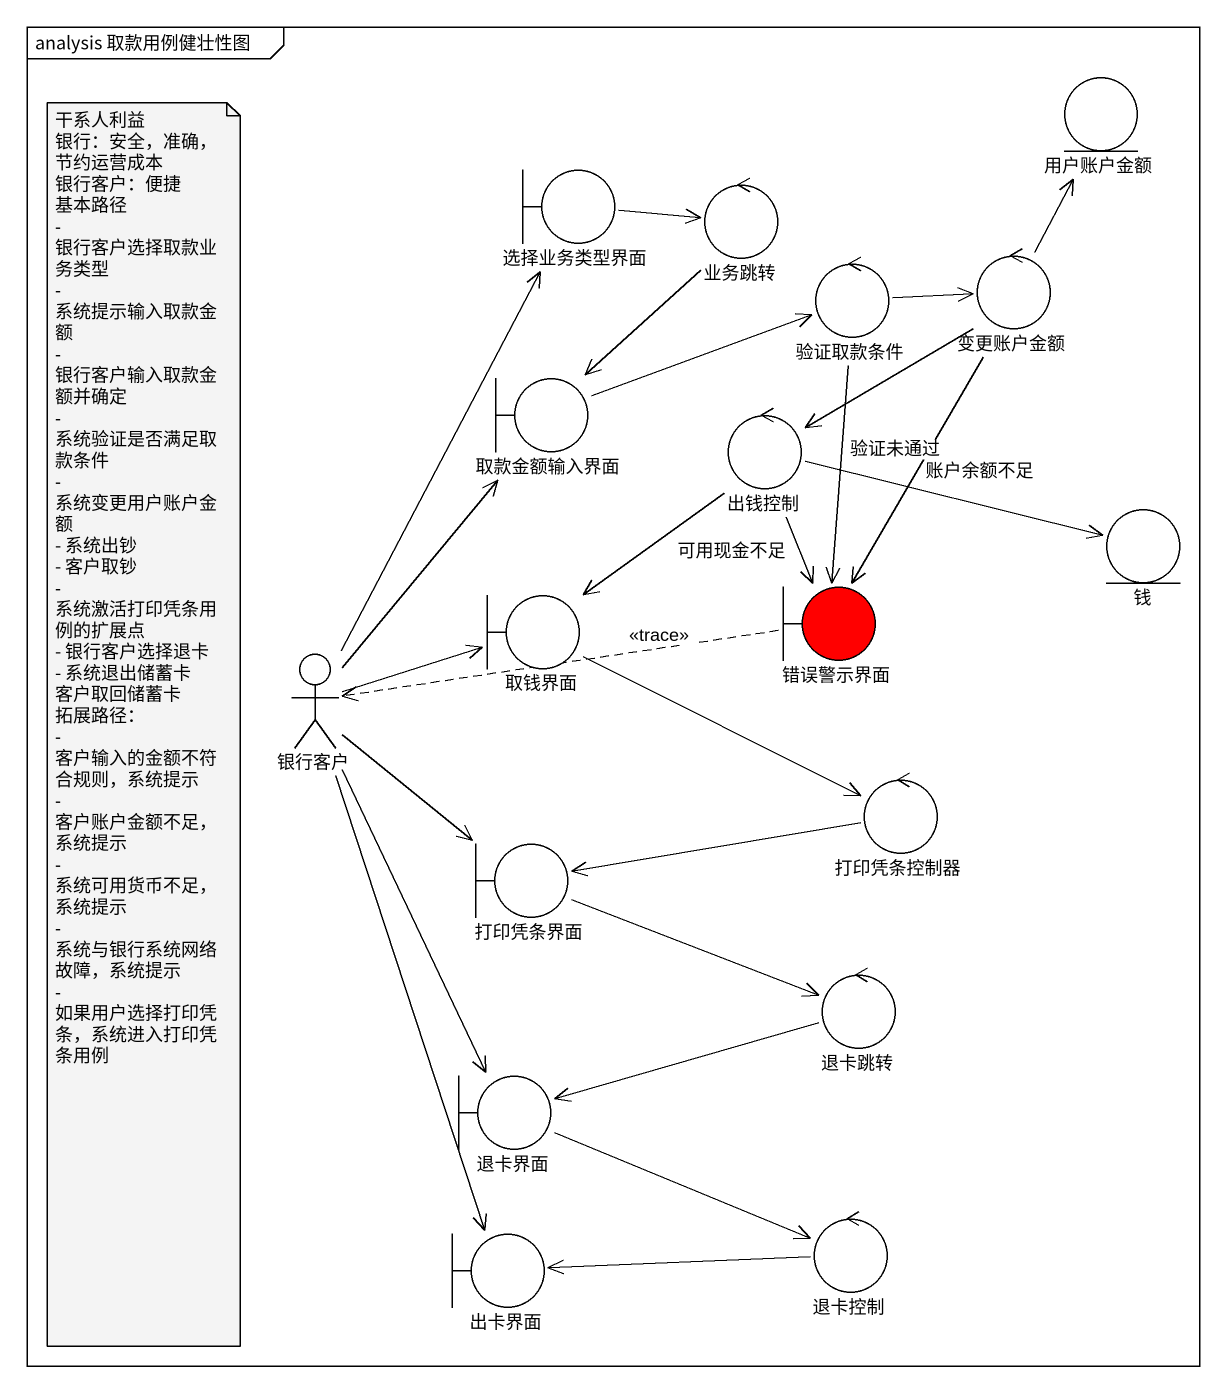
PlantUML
@startuml
mainframe analysis 取款用例健壮性图
entity 用户账户金额
boundary 选择业务类型界面
control 业务跳转
control 验证取款条件
control 变更账户金额
boundary 取款金额输入界面
control 出钱控制
entity 钱
boundary 取钱界面
boundary 错误警示界面 #FF0000
actor 银行客户
control 打印凭条控制器
boundary 打印凭条界面
control 退卡跳转
boundary 退卡界面
boundary 出卡界面
control 退卡控制
选择业务类型界面 -right-> 业务跳转
业务跳转 --> 取款金额输入界面
验证取款条件 -right-> 变更账户金额
验证取款条件 --> 错误警示界面 : 验证未通过
变更账户金额 -up-> 用户账户金额
变更账户金额 --> 出钱控制
变更账户金额 --> 错误警示界面 : 账户余额不足
取款金额输入界面 -right-> 验证取款条件
出钱控制 -right-> 钱
出钱控制 --> 取钱界面
出钱控制 --> 错误警示界面 : 可用现金不足
取钱界面 -right-> 打印凭条控制器
错误警示界面 .left.> 银行客户 : <<trace>>
银行客户 -up-> 选择业务类型界面
银行客户 -up-> 取款金额输入界面
银行客户 -right-> 取钱界面
银行客户 --> 打印凭条界面
银行客户 --> 退卡界面
银行客户 --> 出卡界面
打印凭条控制器 -left-> 打印凭条界面
打印凭条界面 -right-> 退卡跳转
退卡跳转 -left-> 退卡界面
退卡界面 -right-> 退卡控制
退卡控制 -left-> 出卡界面
note as N1
  干系人利益
  银行：安全，准确，节约运营成本
  银行客户：便捷
  基本路径
  - 银行客户选择取款业务类型
  - 系统提示输入取款金额
  - 银行客户输入取款金额并确定
  - 系统验证是否满足取款条件
  - 系统变更用户账户金额
  - 系统出钞
  - 客户取钞
  - 系统激活打印凭条用例的扩展点
  - 银行客户选择退卡
  - 系统退出储蓄卡
  客户取回储蓄卡
  拓展路径：
  - 客户输入的金额不符合规则，系统提示
  - 客户账户金额不足，系统提示
  - 系统可用货币不足，系统提示
  - 系统与银行系统网络故障，系统提示
  - 如果用户选择打印凭条，系统进入打印凭条用例
end note
@enduml
